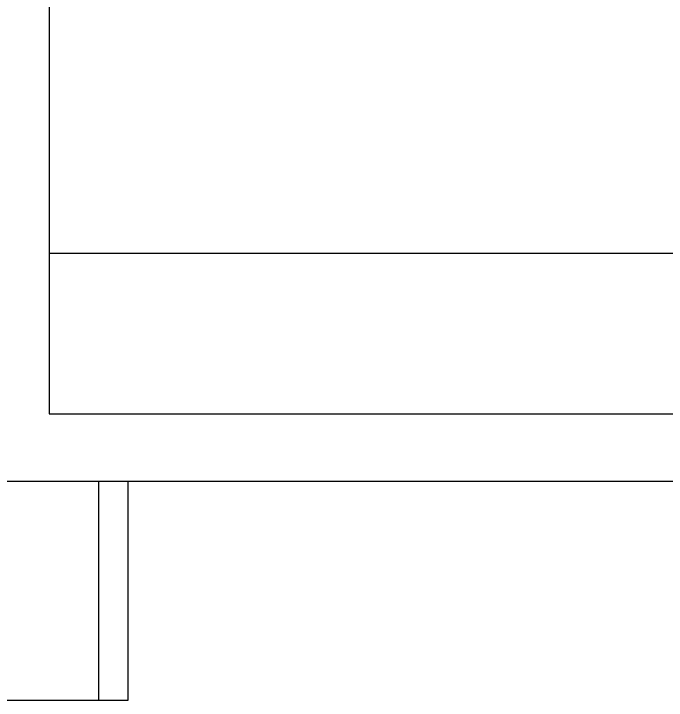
# Model space of a CAD drawing. Header units: metres. Extents: x -16 to 65907, y -5261 to 15511.
# Drawn here: x 10892.1 to 11115.3, y -2631.1 to -2396.2 of the extents above; entities that cross this region are included whole.
import ezdxf

# ---------------------------------------------------------------- set-up
doc = ezdxf.new("R2010")
doc.units = ezdxf.units.M
doc.layers.add('BC-GREYCOLOR', color=8, linetype='Continuous')

msp = doc.modelspace()

# ---------------------------------------------------------------- linework, layer by layer
at = {"layer": 'BC-GREYCOLOR'}
for p, q in [((10904.18, -2102.453), (10904.18, -2533.082)), ((10904.18, -2478.082), (11157.18, -2478.082)), ((10904.18, -2533.082), (11130.18, -2533.082)), ((10881.18, -2556.082), (11130.18, -2556.082)), ((10921.221, -2631.087), (10921.18, -2556.087)), ((10931.221, -2631.082), (10931.18, -2556.082)), ((10721.18, -2631.082), (10931.221, -2631.082))]:
    msp.add_line(p, q, dxfattribs=at)

doc.saveas('drawing.dxf')
